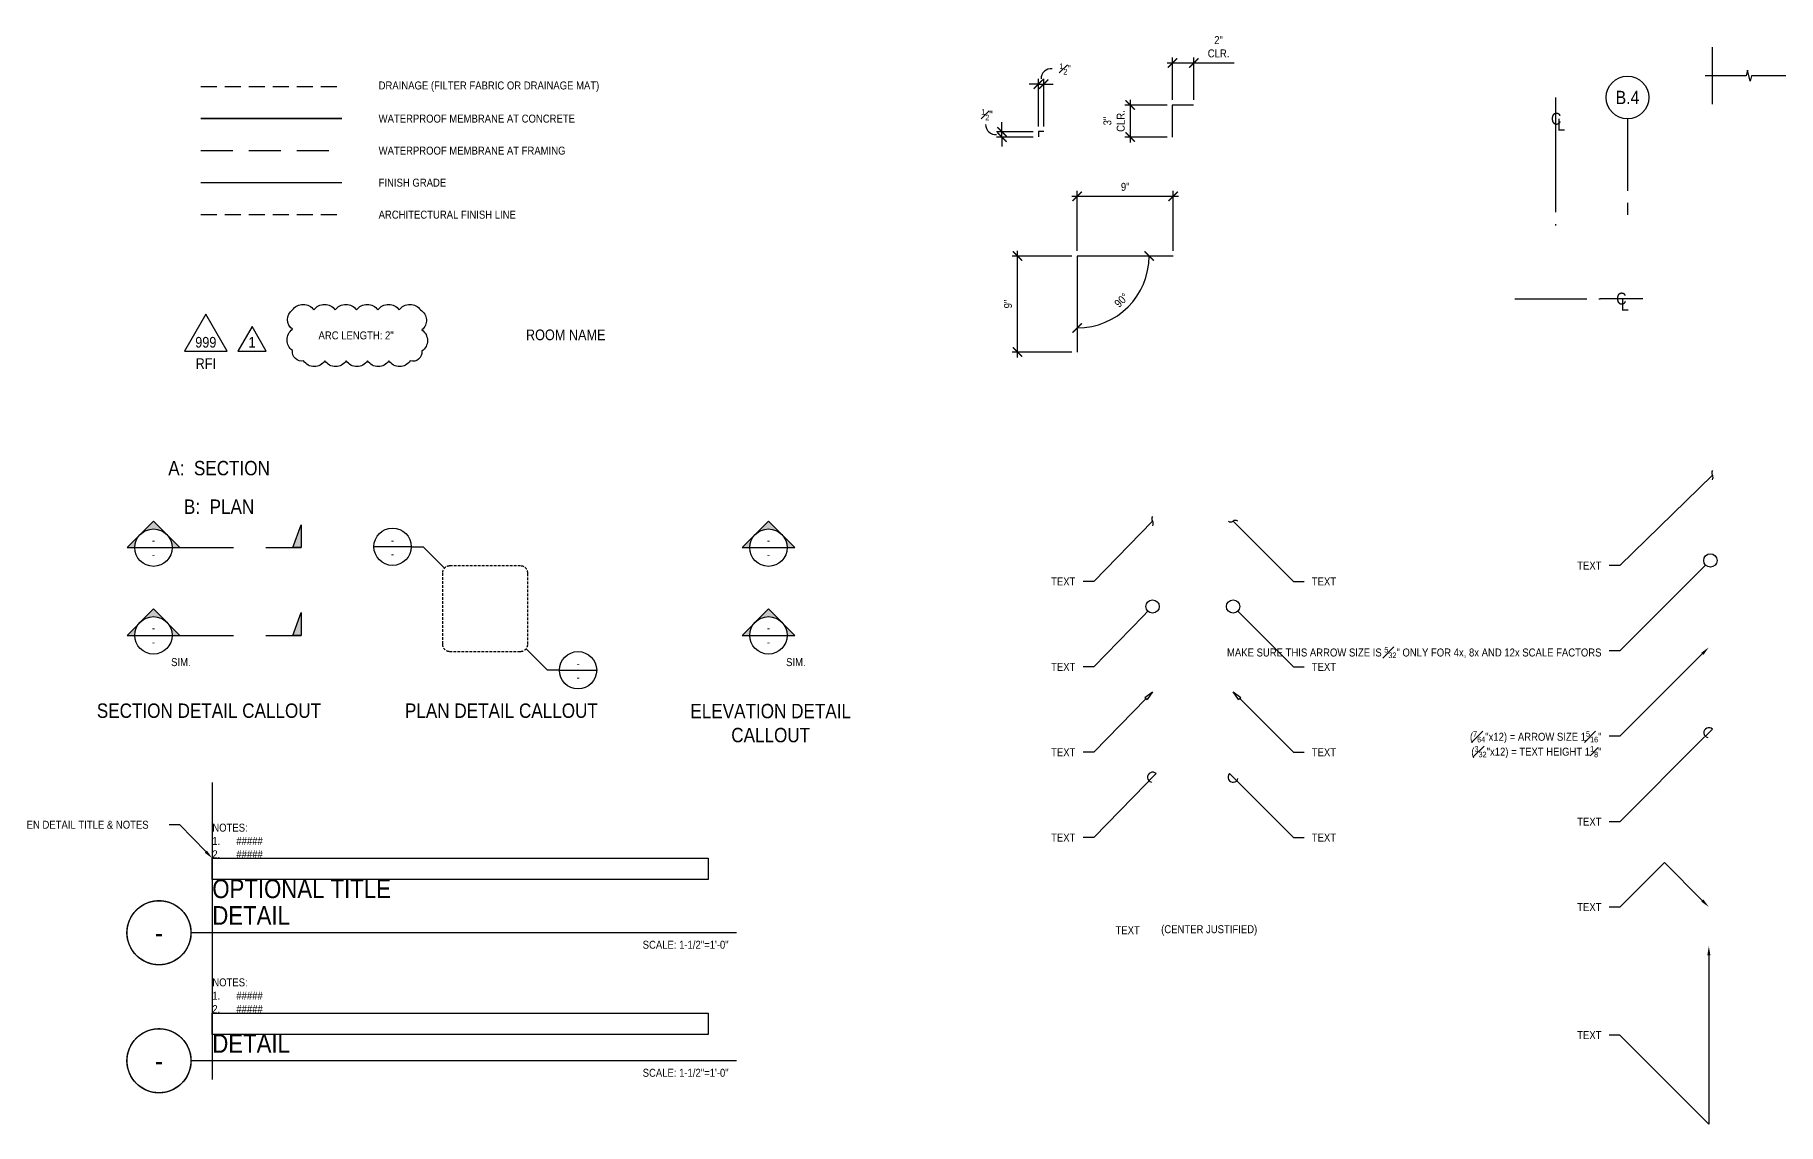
# Model space of a CAD drawing. Header units: inches. Extents: x -2661 to 42767, y -1222 to 9099.
# Drawn here: x 9153.1 to 9316.5, y 1610 to 1712.1 of the extents above; entities that cross this region are included whole.
import ezdxf
from ezdxf import colors
from ezdxf.entities.mleader import LeaderData, LeaderLine
from ezdxf.enums import TextEntityAlignment as Align
from ezdxf.math import Vec2, Vec3

# ---------------------------------------------------------------- set-up
doc = ezdxf.new("R2010")
doc.units = ezdxf.units.IN
doc.header["$LTSCALE"] = 12
doc.header["$MEASUREMENT"] = 0
doc.header["$PDMODE"] = 3
for name, pattern in [('CENTER2', [1.125, 0.75, -0.125, 0.125, -0.125]), ('HIDDEN', [0.375, 0.25, -0.125]), ('HIDDEN2', [0.1875, 0.125, -0.0625]), ('PHANTOM2', [1.25, 0.625, -0.125, 0.125, -0.125, 0.125, -0.125])]:
    doc.linetypes.add(name, pattern=pattern)
doc.layers.get('0').update_dxf_attribs({"linetype": 'CONTINUOUS'})
doc.layers.get('DefPoints').update_dxf_attribs({"color": 251, "linetype": 'CONTINUOUS'})
doc.layers.add('DESIGNER COMMENTS', color=221, linetype='CONTINUOUS', plot=False)
for name, color, linetype in [('S-ANNO-DIMS', 2, 'CONTINUOUS'), ('S-ANNO-NOTE', 4, 'CONTINUOUS'), ('S-ANNO-NOTE-EXIST', 251, 'CONTINUOUS'), ('S-ANNO-SYMB', 4, 'CONTINUOUS'), ('S-ARCH-FINISHES', 1, 'HIDDEN2'), ('S-BREAK', 2, 'CONTINUOUS'), ('S-DETL-SYMB', 4, 'CONTINUOUS'), ('S-GRADE', 3, 'CONTINUOUS'), ('S-GRID', 1, 'CENTER2'), ('S-MEMBRANE', 6, 'HIDDEN'), ('S-REV-1', 2, 'CONTINUOUS'), ('S-REV-DELTA', 2, 'CONTINUOUS'), ('S-ROOM-NAME', 251, 'CONTINUOUS')]:
    doc.layers.add(name, color=color, linetype=linetype)
doc.layers.add('S-ANNO-NONPLOT', color=253, linetype='CONTINUOUS', plot=False, transparency=0.5)
doc.styles.add('Arial', font='arial.ttf', dxfattribs={"width": 0.85})
doc.dimstyles.new('DIM-8_Se', dxfattribs={"dimscale": 8, "dimtxt": 0.09375, "dimasz": 0.109375, "dimexe": 0.0625, "dimexo": 0.0625, "dimgap": 0.0625, "dimtad": 1, "dimdec": 4, "dimzin": 11, "dimdsep": 46, "dimlunit": 4, "dimtxsty": 'Arial', "dimblk": 'ARCHTICK', "dimcen": 0.125, "dimdle": 0.0625, "dimclrd": 256, "dimclre": 256, "dimclrt": 4, "dimadec": 0, "dimazin": 0, "dimtfac": 0.75, "dimtdec": 4, "dimtmove": 0, "dimatfit": 3, "dimfxl": 1, "dimfrac": 1, "dimtolj": 1, "dimtzin": 0, "dimarcsym": 0})

# ---------------------------------------------------------------- blocks, each defined once
blk = doc.blocks.new('_ARCHTICK')
at = {"color": 0, "linetype": 'ByBlock', "const_width": 0.15}
blk.add_lwpolyline([(-0.5, -0.5), (0.5, 0.5)], dxfattribs=at)
blk = doc.blocks.new('*D717')
at = {"layer": 'DefPoints', "color": 0, "transparency": 16777216}
for p in [(9243.76, 1703), (9247.17, 1703), (9247.17, 1702.5)]:
    blk.add_point(p, dxfattribs=at)
at = {"layer": 'S-ANNO-DIMS', "lineweight": -2, "transparency": 16777216}
for p, q in [((9246.67, 1703), (9243.26, 1703)), ((9243.76, 1703), (9243.76, 1703.88)), ((9243.76, 1702.5), (9243.76, 1703)), ((9246.67, 1702.5), (9243.26, 1702.5)), ((9243.76, 1702.5), (9243.76, 1701.63))]:
    blk.add_line(p, q, dxfattribs=at)
at = {"layer": 'S-ANNO-DIMS', "lineweight": -2, "transparency": 16777216, "xscale": 0.875, "yscale": 0.875, "zscale": 0.875}
for p, rotation in [((9243.76, 1703), 270), ((9243.76, 1702.5), 90)]:
    blk.add_blockref('_ARCHTICK', p, dxfattribs=dict(at, rotation=rotation))
blk = doc.blocks.new('*D718')
at = {"layer": 'DefPoints', "color": 0, "transparency": 16777216}
for p in [(9247.67, 1707.46), (9247.17, 1703), (9247.67, 1703)]:
    blk.add_point(p, dxfattribs=at)
at = {"layer": 'S-ANNO-DIMS', "lineweight": -2, "transparency": 16777216}
for p, q in [((9247.17, 1707.46), (9246.3, 1707.46)), ((9247.17, 1703.5), (9247.17, 1707.96)), ((9247.17, 1707.46), (9247.67, 1707.46)), ((9247.67, 1703.5), (9247.67, 1707.96)), ((9247.67, 1707.46), (9248.55, 1707.46))]:
    blk.add_line(p, q, dxfattribs=at)
at = {"layer": 'S-ANNO-DIMS', "lineweight": -2, "transparency": 16777216, "xscale": 0.875, "yscale": 0.875, "zscale": 0.875}
blk.add_blockref('_ARCHTICK', (9247.17, 1707.46), dxfattribs=at)
at = {"layer": 'S-ANNO-DIMS', "lineweight": -2, "transparency": 16777216, "xscale": 0.875, "yscale": 0.875, "zscale": 0.875, "rotation": 180}
blk.add_blockref('_ARCHTICK', (9247.67, 1707.46), dxfattribs=at)
blk = doc.blocks.new('*D719')
at = {"layer": 'DefPoints', "color": 0, "transparency": 16777216}
for p in [(9245.22, 1691.35), (9250.81, 1691.35), (9250.81, 1682.35)]:
    blk.add_point(p, dxfattribs=at)
at = {"layer": 'S-ANNO-DIMS', "lineweight": -2, "transparency": 16777216}
for p, q in [((9250.31, 1691.35), (9244.72, 1691.35)), ((9245.22, 1681.85), (9245.22, 1691.85)), ((9250.31, 1682.35), (9244.72, 1682.35))]:
    blk.add_line(p, q, dxfattribs=at)
at = {"layer": 'S-ANNO-DIMS', "lineweight": -2, "transparency": 16777216, "xscale": 0.875, "yscale": 0.875, "zscale": 0.875}
for p, rotation in [((9245.22, 1691.35), 90), ((9245.22, 1682.35), 270)]:
    blk.add_blockref('_ARCHTICK', p, dxfattribs=dict(at, rotation=rotation))
at = {"layer": 'S-ANNO-DIMS', "color": 4, "transparency": 16777216, "insert": (9244.33, 1686.85), "char_height": 0.75, "attachment_point": 5, "rotation": 90, "style": 'Arial'}
blk.add_mtext('\\A1;9"', dxfattribs=at)
blk = doc.blocks.new('*D720')
at = {"layer": 'DefPoints', "color": 0, "transparency": 16777216}
for p in [(9259.81, 1696.95), (9250.81, 1691.35), (9259.81, 1691.35)]:
    blk.add_point(p, dxfattribs=at)
at = {"layer": 'S-ANNO-DIMS', "lineweight": -2, "transparency": 16777216}
for p, q in [((9250.31, 1696.95), (9260.31, 1696.95)), ((9250.81, 1691.85), (9250.81, 1697.45)), ((9259.81, 1691.85), (9259.81, 1697.45))]:
    blk.add_line(p, q, dxfattribs=at)
at = {"layer": 'S-ANNO-DIMS', "lineweight": -2, "transparency": 16777216, "xscale": 0.875, "yscale": 0.875, "zscale": 0.875, "rotation": 180}
blk.add_blockref('_ARCHTICK', (9250.81, 1696.95), dxfattribs=at)
at = {"layer": 'S-ANNO-DIMS', "lineweight": -2, "transparency": 16777216, "xscale": 0.875, "yscale": 0.875, "zscale": 0.875}
blk.add_blockref('_ARCHTICK', (9259.81, 1696.95), dxfattribs=at)
at = {"layer": 'S-ANNO-DIMS', "color": 4, "transparency": 16777216, "insert": (9255.31, 1697.83), "char_height": 0.75, "attachment_point": 5, "style": 'Arial'}
blk.add_mtext('\\A1;9"', dxfattribs=at)
blk = doc.blocks.new('*D758')
at = {"layer": 'DefPoints', "color": 0, "transparency": 16777216}
for p in [(9250.81, 1691.35), (9250.81, 1691.35), (9259.81, 1691.35), (9254.19, 1685.51), (9250.81, 1682.35)]:
    blk.add_point(p, dxfattribs=at)
at = {"layer": 'S-ANNO-DIMS', "lineweight": -2, "transparency": 16777216}
blk.add_arc((9250.81, 1691.35), 6.74, 270, 0, dxfattribs=at)
at = {"layer": 'S-ANNO-DIMS', "lineweight": -2, "transparency": 16777216, "xscale": 0.875, "yscale": 0.875, "zscale": 0.875}
for p, rotation in [((9257.56, 1691.35), 90), ((9250.81, 1684.61), 179.9999999999959)]:
    blk.add_blockref('_ARCHTICK', p, dxfattribs=dict(at, rotation=rotation))
at = {"layer": 'S-ANNO-DIMS', "color": 4, "transparency": 16777216, "insert": (9254.96, 1687.21), "char_height": 0.75, "attachment_point": 5, "rotation": 45, "style": 'Arial'}
blk.add_mtext('\\A1;90°', dxfattribs=at)
blk = doc.blocks.new('*D721')
at = {"layer": 'DefPoints', "color": 0, "transparency": 16777216}
for p in [(9259.73, 1705.5), (9255.78, 1702.5), (9259.73, 1702.5)]:
    blk.add_point(p, dxfattribs=at)
at = {"layer": 'S-ANNO-DIMS', "lineweight": -2, "transparency": 16777216}
for p, q in [((9255.78, 1706), (9255.78, 1702)), ((9259.23, 1705.5), (9255.28, 1705.5)), ((9259.23, 1702.5), (9255.28, 1702.5))]:
    blk.add_line(p, q, dxfattribs=at)
at = {"layer": 'S-ANNO-DIMS', "lineweight": -2, "transparency": 16777216, "xscale": 0.875, "yscale": 0.875, "zscale": 0.875}
for p, rotation in [((9255.78, 1705.5), 90), ((9255.78, 1702.5), 270)]:
    blk.add_blockref('_ARCHTICK', p, dxfattribs=dict(at, rotation=rotation))
at = {"layer": 'S-ANNO-DIMS', "color": 4, "transparency": 16777216, "insert": (9254.27, 1704), "char_height": 0.75, "attachment_point": 5, "rotation": 90, "style": 'Arial'}
blk.add_mtext('\\A1;3"\\PCLR.', dxfattribs=at)
blk = doc.blocks.new('*D722')
at = {"layer": 'DefPoints', "color": 0, "transparency": 16777216}
for p in [(9261.73, 1709.44), (9259.73, 1705.5), (9261.73, 1705.5)]:
    blk.add_point(p, dxfattribs=at)
at = {"layer": 'S-ANNO-DIMS', "lineweight": -2, "transparency": 16777216}
for p, q in [((9259.23, 1709.44), (9261.73, 1709.44)), ((9259.73, 1706), (9259.73, 1709.94)), ((9261.73, 1706), (9261.73, 1709.94)), ((9261.73, 1709.44), (9265.51, 1709.44))]:
    blk.add_line(p, q, dxfattribs=at)
at = {"layer": 'S-ANNO-DIMS', "lineweight": -2, "transparency": 16777216, "xscale": 0.875, "yscale": 0.875, "zscale": 0.875, "rotation": 180}
blk.add_blockref('_ARCHTICK', (9259.73, 1709.44), dxfattribs=at)
at = {"layer": 'S-ANNO-DIMS', "lineweight": -2, "transparency": 16777216, "xscale": 0.875, "yscale": 0.875, "zscale": 0.875}
blk.add_blockref('_ARCHTICK', (9261.73, 1709.44), dxfattribs=at)
at = {"layer": 'S-ANNO-DIMS', "color": 4, "transparency": 16777216, "insert": (9264.06, 1710.96), "char_height": 0.75, "attachment_point": 5, "style": 'Arial'}
blk.add_mtext('\\A1;2"\\PCLR.', dxfattribs=at)
blk = doc.blocks.new('_Integral')
at = {"color": 0, "linetype": 'ByBlock', "lineweight": -2}
for centre, start, end in [((0.44, -0.09), 102, 168), ((-0.44, 0.09), 282, 348)]:
    blk.add_arc(centre, 0.454, start, end, dxfattribs=at)
blk = doc.blocks.new('_DotBlank')
at = {"color": 0, "lineweight": -2}
blk.add_line((-0.5, 0), (-1, 0), dxfattribs=at)
blk.add_circle((0, 0), 0.5, dxfattribs=at)
blk = doc.blocks.new('_ClosedBlank')
at = {"color": 0, "linetype": 'ByBlock', "lineweight": -2}
for p, q in [((-1, 0.17), (0, 0)), ((-1, 0.17), (-1, -0.17)), ((0, 0), (-1, -0.17))]:
    blk.add_line(p, q, dxfattribs=at)
blk = doc.blocks.new('ARROW-LOOP')
at = {"color": 0}
blk.add_lwpolyline([(-1.81, 0), (0.54, 0, 1.317177), (-0.46, -0.28)], format="xyb", dxfattribs=at)
blk = doc.blocks.new('REF GRID')
blk.add_circle((0, 0.25), 0.25)
at = {"style": 'Arial', "width": 0.85}
blk.add_attdef('#', text='', height=0.156, dxfattribs=at).set_placement((0, 0.25), align=Align.MIDDLE_CENTER)
blk = doc.blocks.new('CL-V12')
at = {"layer": 'DefPoints'}
blk.add_line((0, 3), (0, -3), dxfattribs=at)
at = {"layer": 'S-ANNO-NOTE', "color": 4, "char_height": 1.69, "attachment_point": 5, "style": 'Arial'}
for s, insert, width in [('C', (0.09, 0), 1.3847), ('L', (0.79, -0.84), 1.0599)]:
    blk.add_mtext(s, dxfattribs=dict(at, insert=insert, width=width))
blk = doc.blocks.new('CL-H12')
at = {"layer": 'DefPoints'}
blk.add_line((3, 0), (-3, 0), dxfattribs=at)
at = {"layer": 'S-ANNO-NOTE', "color": 4, "char_height": 1.69, "attachment_point": 5, "style": 'Arial'}
for s, insert, width in [('C', (0, 0), 1.2463), ('L', (0.48, -0.84), 1.1097)]:
    blk.add_mtext(s, dxfattribs=dict(at, insert=insert, width=width))
blk = doc.blocks.new('REV DELTA')
blk.add_lwpolyline([(2, 0), (0, 3.46), (-2, 0)], close=True)
at = {"style": 'Arial', "width": 0.85}
blk.add_attdef('1', text='', height=1.5, dxfattribs=at).set_placement((0, 1.23), align=Align.MIDDLE)
blk = doc.blocks.new('RevDelta_CA')
blk.add_lwpolyline([(12, 0), (0, 20.79), (-12, 0)], close=True)
at = {"style": 'Arial', "width": 0.85}
for tag, p in [('NUMBER', (0, 4.92)), ('TYPE', (0, -7.08))]:
    blk.add_attdef(tag, text='', height=6, dxfattribs=at).set_placement(p, align=Align.MIDDLE_CENTER)
blk = doc.blocks.new('*U545')
at = {"layer": 'S-ANNO-SYMB', "color": 4, "linetype": 'ByBlock'}
blk.add_lwpolyline([(-24, 20), (-24, -20, 0.414214), (-20, -24), (20, -24, 0.414214), (24, -20), (24, 20, 0.414214), (20, 24), (-20, 24, 0.414214)], format="xyb", close=True, dxfattribs=at)
blk = doc.blocks.new('*U642')
at = {"layer": 'S-ANNO-SYMB', "color": 4}
blk.add_lwpolyline([(-18.72, 12), (-39.7, 12)], dxfattribs=at)
at = {"layer": 'S-ANNO-SYMB', "color": 2}
blk.add_lwpolyline([(-18.72, 12), (-12, 12), (0, 0)], dxfattribs=at)
at = {"layer": 'S-ANNO-SYMB', "color": 4}
blk.add_circle((-29.21, 12), 10.49, dxfattribs=at)
at = {"layer": 'S-ANNO-NOTE', "style": 'Arial', "width": 0.85}
blk.add_attdef('DETAILNO.', text='', height=4.5, dxfattribs=at).set_placement((-29.21, 12), align=Align.BOTTOM_CENTER)
blk.add_attdef('SHEETNO.', text='', height=4.5, dxfattribs=at).set_placement((-29.21, 8), align=Align.MIDDLE_CENTER)
blk = doc.blocks.new('*U643')
at = {"layer": 'S-ANNO-SYMB', "color": 2}
blk.add_lwpolyline([(18.72, -12), (12, -12), (0, 0)], dxfattribs=at)
at = {"layer": 'S-ANNO-SYMB', "color": 4}
blk.add_lwpolyline([(18.72, -12), (39.7, -12)], dxfattribs=at)
blk.add_circle((29.21, -12), 10.49, dxfattribs=at)
at = {"layer": 'S-ANNO-NOTE', "style": 'Arial', "width": 0.85}
blk.add_attdef('DETAILNO.', text='', height=4.5, dxfattribs=at).set_placement((29.22, -12), align=Align.BOTTOM_CENTER)
blk.add_attdef('SHEETNO.', text='', height=4.5, dxfattribs=at).set_placement((29.01, -16), align=Align.MIDDLE_CENTER)
blk = doc.blocks.new('*U1251')
h = blk.add_hatch(color=256)
edge = h.paths.add_edge_path()
edge.add_line((0.219, 0), (0.309, 0))
edge.add_line((0.309, 0), (0, 0.309))
edge.add_line((0, 0.309), (-0.309, 0))
edge.add_line((-0.309, 0), (-0.219, 0))
edge.add_arc((0, 0), 0.219, 0, 180, ccw=False)
blk.add_line((-0.219, 0), (0.219, 0))
at = {"color": 0, "linetype": 'PHANTOM2'}
for p, q in [((0.312, 0), (0.938, 0)), ((1.316, 0), (1.729, 0))]:
    blk.add_line(p, q, dxfattribs=at)
blk.add_lwpolyline([(0.219, 0), (0.309, 0), (0, 0.309), (-0.309, 0), (-0.219, 0, -1)], format="xyb", close=True)
blk.add_lwpolyline([(1.633, 0), (1.729, 0.267), (1.729, 0)], close=True)
blk.add_circle((0, 0), 0.219)
blk.add_solid([(1.729, 0.267), (1.633, 0), (1.729, 0)])
at = {"style": 'Arial', "width": 0.85, "flags": 8}
blk.add_attdef('VIEWNUMBER', text='', height=0.0938, dxfattribs=at).set_placement((0, 0.011), align=Align.BOTTOM_CENTER)
blk.add_attdef('SHEETNUMBER', text='', height=0.0938, dxfattribs=at).set_placement((0, -0.032), align=Align.TOP_CENTER)
blk.add_attdef('SIM/TYP', (0.206, -0.36), '', height=0.0938, dxfattribs=at)
blk = doc.blocks.new('*U1252')
h = blk.add_hatch(color=256)
edge = h.paths.add_edge_path()
edge.add_line((0.219, 0), (0.309, 0))
edge.add_line((0.309, 0), (0, 0.309))
edge.add_line((0, 0.309), (-0.309, 0))
edge.add_line((-0.309, 0), (-0.219, 0))
edge.add_arc((0, 0), 0.219, 0, 180, ccw=False)
blk.add_line((-0.219, 0), (0.219, 0))
blk.add_lwpolyline([(0.219, 0), (0.309, 0), (0, 0.309), (-0.309, 0), (-0.219, 0, -1)], format="xyb", close=True)
blk.add_circle((0, 0), 0.219)
at = {"style": 'Arial', "width": 0.85, "flags": 8}
blk.add_attdef('VIEWNUMBER', text='', height=0.0938, dxfattribs=at).set_placement((0, 0.011), align=Align.BOTTOM_CENTER)
blk.add_attdef('SHEETNUMBER', text='', height=0.0938, dxfattribs=at).set_placement((0, -0.032), align=Align.TOP_CENTER)
blk = doc.blocks.new('*U690')
at = {"const_width": 0.125}
for points in [[(-3, 0, -1), (3, 0, 3.732051)], [(-3, 0, 1), (3, 0, -3.732051)]]:
    blk.add_lwpolyline(points, format="xyb", dxfattribs=at)
blk.add_lwpolyline([(3, 0), (54.14, 0)], dxfattribs=at)
blk.add_circle((0, 0), 3)
at = {"style": 'Arial', "width": 0.85}
for tag, p in [('DWG_TITLE_1', (5, 4.12)), ('DWG_TITLE_2', (5, 1.62))]:
    blk.add_attdef(tag, text='', height=1.75, dxfattribs=at).set_placement(p, align=Align.MIDDLE_LEFT)
blk.add_attdef('#', text='', height=2, dxfattribs=at).set_placement((0, 0), align=Align.MIDDLE_CENTER)
blk.add_attdef('SCALE', text='', height=0.75, dxfattribs=at).set_placement((53.39, -0.75), align=Align.TOP_RIGHT)

msp = doc.modelspace()

# ---------------------------------------------------------------- linework, layer by layer
at = {"layer": 'DESIGNER COMMENTS'}
for p, q in [((9169.74803, 1642.01418), (9169.74803, 1626.16743)), ((9169.74803, 1630.01418), (9169.74803, 1614.16743))]:
    msp.add_line(p, q, dxfattribs=at)
for points in [[(9169.74803, 1634.90644), (9216.22076, 1634.90644), (9216.22076, 1632.90644), (9169.74803, 1632.90644)], [(9169.74803, 1620.40644), (9216.22076, 1620.40644), (9216.22076, 1618.40644), (9169.74803, 1618.40644)]]:
    msp.add_lwpolyline(points, close=True, dxfattribs=at)
at = {"layer": 'S-ANNO-DIMS'}
for centre, start, end in [((9248.35931, 1707.96913), 83.5851216, 180.5344352), ((9243.15524, 1703.67409), 179.4655648, 276.4148784)]:
    msp.add_arc(centre, 0.93724, start, end, dxfattribs=at)
at = {"layer": 'S-ANNO-NONPLOT'}
msp.add_line((9310.3354, 1710.91349), (9310.3354, 1705.58015), dxfattribs=at)
for points in [[(9261.72638, 1705.49945), (9259.72638, 1705.49945), (9259.72638, 1702.49945)], [(9247.6726, 1703.00496), (9247.1726, 1703.00496), (9247.1726, 1702.50496)], [(9259.81426, 1691.34943), (9250.81426, 1691.34943), (9250.81426, 1682.34943)]]:
    msp.add_lwpolyline(points, dxfattribs=at)
at = {"layer": 'S-ARCH-FINISHES'}
msp.add_line((9168.66738, 1695.24215), (9181.89332, 1695.24215), dxfattribs=at)
at = {"layer": 'S-BREAK'}
msp.add_lwpolyline([(9325.73217, 1708.24682), (9321.84361, 1708.24682), (9321.71742, 1707.72792), (9321.46504, 1708.76572), (9321.33885, 1708.24682), (9314.00639, 1708.24682), (9313.8802, 1707.72792), (9313.62782, 1708.76572), (9313.50163, 1708.24682), (9309.66873, 1708.24682)], dxfattribs=at)
at = {"layer": 'S-GRADE'}
msp.add_line((9168.66738, 1698.24215), (9181.89332, 1698.24215), dxfattribs=at)
at = {"layer": 'S-GRID', "color": 1, "linetype": 'CENTER2', "ltscale": 0.75}
for p, q in [((9302.38546, 1704.20771), (9302.38546, 1694.20771)), ((9295.63973, 1702.20771), (9295.63973, 1694.20771)), ((9291.81426, 1687.34943), (9299.81426, 1687.34943))]:
    msp.add_line(p, q, dxfattribs=at)
at = {"layer": 'S-MEMBRANE', "color": 2, "linetype": 'HIDDEN2'}
msp.add_line((9168.66738, 1707.24215), (9181.89332, 1707.24215), dxfattribs=at)
at = {"layer": 'S-MEMBRANE'}
msp.add_line((9168.66738, 1701.24215), (9181.89332, 1701.24215), dxfattribs=at)
at = {"layer": 'S-MEMBRANE', "color": 4, "linetype": 'HIDDEN2', "const_width": 0.16667}
msp.add_lwpolyline([(9168.66738, 1704.24215), (9181.89332, 1704.24215)], dxfattribs=at)
at = {"layer": 'S-REV-1'}
msp.add_lwpolyline([(9177.26921, 1686.29722, -0.52056705), (9179.26921, 1686.29722, -0.52056705), (9181.26921, 1686.29722, -0.52056705), (9183.26921, 1686.29722, -0.52056705), (9185.26921, 1686.29722, -0.52056705), (9187.26921, 1686.29722, -0.52056705), (9189.26921, 1686.29722, -0.52056705), (9189.39487, 1684.42287, -0.52056705), (9189.39487, 1682.42287, -0.52056705), (9188.30129, 1681.51645, -0.52056705), (9186.30129, 1681.51645, -0.52056705), (9184.30129, 1681.51645, -0.52056705), (9182.30129, 1681.51645, -0.52056705), (9180.30129, 1681.51645, -0.52056705), (9178.30129, 1681.51645, -0.52056705), (9177.26921, 1682.48437, -0.52056705), (9177.26921, 1684.48437, -0.52056705)], format="xyb", close=True, dxfattribs=at)

# ---------------------------------------------------------------- block references
at = {"layer": 'S-ANNO-NOTE', "xscale": 8, "yscale": 8, "zscale": 8}
msp.add_blockref('REF GRID', (9302.38546, 1704.20771), dxfattribs=at).add_auto_attribs({'#': 'B.4'})
at = {"layer": 'S-ANNO-NOTE', "xscale": 0.6666666666666666, "yscale": 0.6666666666666666, "zscale": 0.6666666666666666}
for name, p in [('CL-V12', (9295.63973, 1704.20811)), ('CL-H12', (9301.81426, 1687.34943))]:
    msp.add_blockref(name, p, dxfattribs=at)
at = {"layer": 'S-ANNO-NOTE'}
for p, values in [((9164.74803, 1627.93373), {'#': '-', 'DWG_TITLE_1': 'OPTIONAL TITLE', 'DWG_TITLE_2': 'DETAIL', 'SCALE': 'SCALE: 1-1/2"=1\'-0"'}), ((9164.74803, 1615.93373), {'#': '-', 'DWG_TITLE_2': 'DETAIL', 'SCALE': 'SCALE: 1-1/2"=1\'-0"'})]:
    msp.add_blockref('*U690', p, dxfattribs=at).add_auto_attribs(values)
at = {"layer": 'S-DETL-SYMB', "color": 2}
ref = msp.add_blockref('*U1251', (9164.23314, 1664.02037), dxfattribs=dict(at, xscale=8, yscale=8, zscale=8))
ref.add_attrib('VIEWNUMBER', '-', dxfattribs={"layer": '0', "height": 0.75, "style": 'Arial', "width": 0.85, "flags": 8}).set_placement((9164.23314, 1664.1071), align=Align.BOTTOM_CENTER)
ref.add_attrib('SHEETNUMBER', '-', dxfattribs={"layer": '0', "height": 0.75, "style": 'Arial', "width": 0.85, "flags": 8}).set_placement((9164.23314, 1663.7607), align=Align.TOP_CENTER)
at = {"layer": 'S-DETL-SYMB', "xscale": 0.1666666666666667, "yscale": 0.1666666666666667, "zscale": 0.1666666666666667}
msp.add_blockref('*U642', (9191.50976, 1662.1071), dxfattribs=at).add_auto_attribs({'DETAILNO.': '-', 'SHEETNO.': '-'})
at = {"layer": 'S-DETL-SYMB', "color": 2, "xscale": 8, "yscale": 8, "zscale": 8}
msp.add_blockref('*U1252', (9221.8767, 1664.02037), dxfattribs=at).add_auto_attribs({'VIEWNUMBER': '-', 'SHEETNUMBER': '-'})
at = {"layer": 'S-DETL-SYMB', "linetype": 'HIDDEN2', "xscale": 0.1666666666666667, "yscale": 0.1666666666666667, "zscale": 0.1666666666666667}
msp.add_blockref('*U545', (9195.3145, 1658.30236), dxfattribs=at)
at = {"layer": 'S-DETL-SYMB', "color": 2}
ref = msp.add_blockref('*U1251', (9164.23314, 1655.80195), dxfattribs=dict(at, xscale=8, yscale=8, zscale=8))
ref.add_attrib('VIEWNUMBER', '-', dxfattribs={"layer": '0', "height": 0.75, "style": 'Arial', "width": 0.85, "flags": 8}).set_placement((9164.23314, 1655.88867), align=Align.BOTTOM_CENTER)
ref.add_attrib('SHEETNUMBER', '-', dxfattribs={"layer": '0', "height": 0.75, "style": 'Arial', "width": 0.85, "flags": 8}).set_placement((9164.23314, 1655.54227), align=Align.TOP_CENTER)
ref.add_attrib('SIM/TYP', 'SIM.', (9165.88309, 1652.91977), dxfattribs={"layer": '0', "height": 0.75, "style": 'Arial', "width": 0.85})
ref = msp.add_blockref('*U1252', (9221.8767, 1655.80195), dxfattribs=dict(at, xscale=8, yscale=8, zscale=8))
ref.add_attrib('VIEWNUMBER', '-', dxfattribs={"layer": '0', "height": 0.75, "style": 'Arial', "width": 0.85, "flags": 8}).set_placement((9221.8767, 1655.88867), align=Align.BOTTOM_CENTER)
ref.add_attrib('SHEETNUMBER', '-', dxfattribs={"layer": '0', "height": 0.75, "style": 'Arial', "width": 0.85, "flags": 8}).set_placement((9221.8767, 1655.54227), align=Align.TOP_CENTER)
ref.add_attrib('SIM/TYP', 'SIM.', (9223.52665, 1652.91977), dxfattribs={"layer": '0', "height": 0.75, "style": 'Arial', "width": 0.85})
at = {"layer": 'S-DETL-SYMB'}
ref = msp.add_blockref('*U643', (9199.1552, 1654.53656), dxfattribs=dict(at, xscale=0.1666666666666667, yscale=0.1666666666666667, zscale=0.1666666666666667))
ref.add_attrib('DETAILNO.', '-', dxfattribs={"layer": 'S-ANNO-NOTE', "height": 0.75, "style": 'Arial', "width": 0.85}).set_placement((9204.0237, 1652.53656), align=Align.BOTTOM_CENTER)
ref.add_attrib('SHEETNO.', '-', dxfattribs={"layer": 'S-ANNO-NOTE', "height": 0.75, "style": 'Arial', "width": 0.85}).set_placement((9204.0237, 1651.8706), align=Align.MIDDLE_CENTER)
at = {"layer": 'S-REV-DELTA'}
for name, p, xscale, yscale, zscale, values in [('RevDelta_CA', (9169.13849, 1682.44944), 0.1666666666666667, 0.1666666666666667, 0.1666666666666667, {'NUMBER': '999', 'TYPE': 'RFI'}), ('REV DELTA', (9173.47192, 1682.44944), 0.6666666666666666, 0.6666666666666666, 0.6666666666666666, {'1': '1'})]:
    msp.add_blockref(name, p, dxfattribs=dict(at, xscale=xscale, yscale=yscale, zscale=zscale)).add_auto_attribs(values)

# ---------------------------------------------------------------- texts
at = {"layer": 'S-ANNO-DIMS', "color": 4, "char_height": 0.75, "style": 'Arial'}
for insert, width, attachment_point in [((9249.13483, 1709.40961), 15.0026265, 1), ((9242.88861, 1705.11587), 15.0201865, 3)]:
    msp.add_mtext('\\A1;{\\H0.7x;\\S1#2;}"', dxfattribs=dict(at, insert=insert, width=width, attachment_point=attachment_point))
at = {"layer": 'S-ANNO-NOTE', "color": 191, "style": 'Arial'}
for s, insert, char_height, width, attachment_point in [('DRAINAGE (FILTER FABRIC OR DRAINAGE MAT)', (9185.33584, 1707.22267), 0.75, 28.1383254, 4), ('WATERPROOF MEMBRANE AT CONCRETE', (9185.33584, 1704.22267), 0.75, 28.1383254, 4), ('WATERPROOF MEMBRANE AT FRAMING', (9185.33584, 1701.22267), 0.75, 28.1383254, 4), ('FINISH GRADE', (9185.33584, 1698.22267), 0.75, 28.1383254, 4), ('ARCHITECTURAL FINISH LINE', (9185.33584, 1695.22267), 0.75, 28.1383254, 4), ('ELEVATION DETAIL CALLOUT', (9222.08287, 1645.76313), 1.35, 15.3667326, 8), ('(CENTER JUSTIFIED)', (9258.6798, 1628.14985), 0.75, 10.4807638, 4)]:
    msp.add_mtext(s, dxfattribs=dict(at, insert=insert, char_height=char_height, width=width, attachment_point=attachment_point))
at = {"layer": 'S-ANNO-NOTE', "char_height": 0.75, "style": 'Arial'}
for s, insert, width, attachment_point in [('ARC LENGTH: 2"', (9183.22313, 1683.90683), 19.6151165, 5), ('NOTES:\\P\\pxi-3,l3,t3;1.^I#####\\P2.^I#####', (9169.74803, 1634.90644), 45.9596262, 7), ('NOTES:\\P\\pxi-3,l3,t3;1.^I#####\\P2.^I#####', (9169.74803, 1620.40644), 45.9596262, 7)]:
    msp.add_mtext(s, dxfattribs=dict(at, insert=insert, width=width, attachment_point=attachment_point))
at = {"layer": 'S-ANNO-NOTE', "color": 6, "char_height": 1.35, "width": 20.7200435, "attachment_point": 8, "style": 'Arial'}
for s, insert in [('A:  SECTION', (9170.38193, 1670.78237)), ('B:  PLAN', (9170.38193, 1667.18465))]:
    msp.add_mtext(s, dxfattribs=dict(at, insert=insert))
at = {"layer": 'S-ANNO-NOTE', "color": 191, "char_height": 1.35, "attachment_point": 8, "style": 'Arial'}
for s, insert in [('SECTION DETAIL CALLOUT', (9169.43173, 1648.04869)), ('PLAN DETAIL CALLOUT', (9196.84191, 1648.04869))]:
    msp.add_mtext(s, dxfattribs=dict(at, insert=insert))
at = {"layer": 'S-ANNO-NOTE-EXIST', "insert": (9255.54132, 1628.16772), "char_height": 0.75, "width": 5.9448577, "attachment_point": 5, "style": 'Arial'}
msp.add_mtext('TEXT', dxfattribs=at)
at = {"layer": 'S-ROOM-NAME', "insert": (9202.8719, 1683.95719), "char_height": 1, "width": 7.4546044, "attachment_point": 5, "style": 'Arial'}
msp.add_mtext('ROOM NAME', dxfattribs=at)

# ---------------------------------------------------------------- dimensions: what is measured, and where the dimension line sits
at = {"layer": 'S-ANNO-DIMS'}
for base, p2, angle, picture, middle in [((9261.72638, 1709.44322), (9261.72638, 1705.49945), 180, '*D722', (9264.05502, 1710.95755)), ((9255.7826, 1702.49945), (9259.72638, 1702.49945), 90, '*D721', (9254.26828, 1703.99945))]:
    dim = msp.add_linear_dim(base=base, p1=(9259.72638, 1705.49945), p2=p2, angle=angle, text='<>\\PCLR.', dimstyle='DIM-8_Se', dxfattribs=at)
    dim.commit()
    dim.dimension.update_dxf_attribs({"geometry": picture, "text_midpoint": middle})
dim = msp.add_linear_dim(base=(9247.6726, 1707.46151), p1=(9247.1726, 1703.00496), p2=(9247.6726, 1703.00496), text=' ', dimstyle='DIM-8_Se', dxfattribs=at)
dim.commit()
dim.dimension.update_dxf_attribs({"geometry": '*D718', "text_midpoint": (9247.4226, 1707.46151), "dimtype": 160})
dim = msp.add_linear_dim(base=(9243.75576, 1703.00496), p1=(9247.1726, 1702.50496), p2=(9247.1726, 1703.00496), angle=90, text=' ', dimstyle='DIM-8_Se', dxfattribs=at)
dim.commit()
dim.dimension.update_dxf_attribs({"geometry": '*D717', "text_midpoint": (9243.75576, 1702.75496), "dimtype": 160})
for base, p1, p2, angle, picture, middle in [((9259.81426, 1696.94806), (9250.81426, 1691.34943), (9259.81426, 1691.34943), 180, '*D720', (9255.31426, 1697.83099)), ((9245.21563, 1691.34943), (9250.81426, 1682.34943), (9250.81426, 1691.34943), 270, '*D719', (9244.3327, 1686.84943))]:
    dim = msp.add_linear_dim(base=base, p1=p1, p2=p2, angle=angle, dimstyle='DIM-8_Se', dxfattribs=at)
    dim.commit()
    dim.dimension.update_dxf_attribs({"geometry": picture, "text_midpoint": middle})
dim = msp.add_angular_dim_2l(base=(9254.18595, 1685.5095), line1=((9259.81426, 1691.34943), (9250.81426, 1691.34943)), line2=((9250.81426, 1691.34943), (9250.81426, 1682.34943)), dimstyle='DIM-8_Se', dxfattribs=at)
dim.commit()
dim.dimension.update_dxf_attribs({"geometry": '*D758', "text_midpoint": (9254.95822, 1687.20547)})

# ---------------------------------------------------------------- leaders
at = {"layer": 'S-ANNO-NOTE'}
ml = msp.add_multileader_mtext('Standard', dxfattribs=at)
ml.set_content('TEXT', color=4, style='Arial')
ml.set_leader_properties(color=2)
ml.set_arrow_properties(name='INTEGRAL')
ml.build(insert=Vec2(0, 0))
ml.multileader.update_dxf_attribs({"dogleg_length": 0.36, "arrow_head_size": 0.875, "scale": 8})
ctx = ml.context
ctx.base_point, ctx.scale, ctx.char_height, ctx.arrow_head_size, ctx.landing_gap_size, ctx.plane_origin = Vec3(9296.99453, 1662.33925), 8, 0.75, 0.875, 0.72, Vec3(9346.61155, 1960.67407)
ctx.text_align_type = 2
notes = []
notes.append((ctx, [(0, (1, 1, 0), (9301.67187, 1662.33925), (-1, 0), 1, [(0, [(9310.34853, 1670.82453)], 0, [])])]))
ctx.mtext.insert, ctx.mtext.width, ctx.mtext.alignment, ctx.mtext.flow_direction = Vec3(9299.95187, 1662.71425), 16, 3, 5
ml = msp.add_multileader_mtext('Standard', dxfattribs=at)
ml.set_content('\\A1;{\\C4;MAKE SURE THIS ARROW SIZE IS \\H0.7x;\\S5#32;\\H1.4286x;" ONLY FOR 4x, 8x AND 12x SCALE FACTORS}', color=4, style='Arial')
ml.set_leader_properties(color=2)
ml.set_arrow_properties(name='DOTBLANK')
ml.build(insert=Vec2(0, 0))
ml.multileader.update_dxf_attribs({"dogleg_length": 0.36, "arrow_head_size": 1.25, "scale": 8})
ctx = ml.context
ctx.base_point, ctx.scale, ctx.char_height, ctx.arrow_head_size, ctx.landing_gap_size, ctx.plane_origin = Vec3(9283.42573, 1654.33925), 8, 0.75, 1.25, 0.72, Vec3(9346.61155, 1952.67407)
ctx.text_align_type = 2
notes.append((ctx, [(0, (1, 1, 0), (9301.67187, 1654.33925), (-1, 0), 1, [(0, [(9310.15715, 1662.82453)], 0, [])])]))
ctx.mtext.insert, ctx.mtext.width, ctx.mtext.defined_height, ctx.mtext.alignment, ctx.mtext.flow_direction = Vec3(9299.95187, 1654.72064), 16, 2.51618, 3, 5
ml = msp.add_multileader_mtext('Standard', dxfattribs=at)
ml.set_content('\\A1;{\\C4;(\\H0.7x;\\S7#64;\\H1.4286x;"x12) = ARROW SIZE 1\\H0.7x;\\S5#16;\\H1.4286x;"\\P(\\H0.7x;\\S3#32;\\H1.4286x;"x12) = TEXT HEIGHT 1\\H0.7x;\\S1#8;\\H1.4286x;"}', color=4, style='Arial')
ml.set_leader_properties(color=2)
ml.build(insert=Vec2(0, 0))
ml.multileader.update_dxf_attribs({"dogleg_length": 0.36, "arrow_head_size": 0.875, "scale": 8})
ctx = ml.context
ctx.base_point, ctx.scale, ctx.char_height, ctx.arrow_head_size, ctx.landing_gap_size, ctx.plane_origin = Vec3(9287.03658, 1646.33925), 8, 0.75, 0.875, 0.72, Vec3(9346.61155, 1944.67407)
ctx.text_align_type = 2
notes.append((ctx, [(0, (1, 1, 0), (9301.67187, 1646.33925), (-1, 0), 1, [(0, [(9310.01445, 1654.68183)], 0, [])])]))
ctx.mtext.insert, ctx.mtext.width, ctx.mtext.alignment, ctx.mtext.flow_direction = Vec3(9299.95187, 1646.8245), 16, 3, 5
ml = msp.add_multileader_mtext('Standard', dxfattribs=at)
ml.set_content('TEXT', color=4, style='Arial')
ml.set_leader_properties(color=2)
ml.set_arrow_properties(name='ARROW-LOOP')
ml.build(insert=Vec2(0, 0))
ml.multileader.update_dxf_attribs({"dogleg_length": 0.36, "arrow_head_size": 0.875, "scale": 8})
ctx = ml.context
ctx.base_point, ctx.scale, ctx.char_height, ctx.arrow_head_size, ctx.landing_gap_size, ctx.plane_origin = Vec3(9296.99453, 1638.33925), 8, 0.75, 0.875, 0.72, Vec3(9346.61155, 1936.67407)
ctx.text_align_type = 2
notes.append((ctx, [(0, (1, 1, 0), (9301.67187, 1638.33925), (-1, 0), 1, [(0, [(9310.01445, 1646.68183)], 0, [])])]))
ctx.mtext.insert, ctx.mtext.width, ctx.mtext.alignment, ctx.mtext.flow_direction = Vec3(9299.95187, 1638.71425), 16, 3, 5
ml = msp.add_multileader_mtext('Standard', dxfattribs=at)
ml.set_content('\\A1;{\\C256;TEXT IS BOTTOM LEFT JUSTIFIED TO KEEP CONSISTENT GAP BETWEEN DETAIL TITLE & NOTES}', color=4, style='Arial')
ml.set_leader_properties(color=2)
ml.build(insert=Vec2(0, 0))
ml.multileader.update_dxf_attribs({"dogleg_length": 0.36, "arrow_head_size": 0.875, "scale": 8})
ctx = ml.context
ctx.base_point, ctx.scale, ctx.char_height, ctx.arrow_head_size, ctx.landing_gap_size, ctx.plane_origin = Vec3(9149.72463, 1638.04664), 8, 0.75, 0.875, 0.72, Vec3(9200.90334, 1913.5009)
ctx.text_align_type = 2
notes.append((ctx, [(0, (1, 1, 0), (9166.69276, 1638.04664), (-1, 0), 1, [(0, [(9169.74803, 1634.90644)], 0, [])])]))
ctx.mtext.insert, ctx.mtext.width, ctx.mtext.defined_height, ctx.mtext.alignment, ctx.mtext.flow_direction = Vec3(9163.77589, 1638.43033), 15.8975241, 4.2236, 3, 5
ml = msp.add_multileader_mtext('Standard', dxfattribs=at)
ml.set_content('TEXT', color=4, style='Arial')
ml.set_leader_properties(color=2)
ml.build(insert=Vec2(0, 0))
ml.multileader.update_dxf_attribs({"dogleg_length": 21.88349, "arrow_head_size": 0.875, "scale": 8})
ctx = ml.context
ctx.base_point, ctx.scale, ctx.char_height, ctx.arrow_head_size, ctx.landing_gap_size, ctx.plane_origin = Vec3(9296.99453, 1630.33925), 8, 0.75, 0.875, 0.72, Vec3(9357.42017, 2070.4003)
ctx.text_align_type = 2
notes.append((ctx, [(0, (1, 1, 0), (9301.67187, 1630.33925), (-1, 0), 1, [(0, [(9310.01445, 1630.33925), (9305.84316, 1634.51054)], 0, [])])]))
ctx.mtext.insert, ctx.mtext.width, ctx.mtext.alignment, ctx.mtext.flow_direction = Vec3(9299.95187, 1630.71425), 16, 3, 5
ml = msp.add_multileader_mtext('Standard', dxfattribs=at)
ml.set_content('TEXT', color=4, style='Arial')
ml.set_leader_properties(color=2)
ml.build(insert=Vec2(0, 0))
ml.multileader.update_dxf_attribs({"dogleg_length": 0.36, "arrow_head_size": 0.875, "scale": 8})
ctx = ml.context
ctx.base_point, ctx.scale, ctx.char_height, ctx.arrow_head_size, ctx.landing_gap_size, ctx.plane_origin = Vec3(9296.99453, 1618.33925), 8, 0.75, 0.875, 0.72, Vec3(9346.61155, 1916.67407)
ctx.text_align_type = 2
notes.append((ctx, [(0, (1, 1, 0), (9301.67187, 1618.33925), (-1, 0), 1, [(1, [(9310.01445, 1626.68183), (9310.01445, 1609.99666)], 0, [])])]))
ctx.mtext.insert, ctx.mtext.width, ctx.mtext.alignment, ctx.mtext.flow_direction = Vec3(9299.95187, 1618.71425), 16, 3, 5
at = {"layer": 'S-ANNO-NOTE-EXIST'}
ml = msp.add_multileader_mtext('Standard', dxfattribs=at)
ml.set_content('{\\C256;TEXT}', color=4, style='Arial')
ml.set_leader_properties(color=256)
ml.set_arrow_properties(name='INTEGRAL')
ml.build(insert=Vec2(0, 0))
ml.multileader.update_dxf_attribs({"dogleg_length": 0.36, "arrow_head_size": 0.875, "scale": 8})
ctx = ml.context
ctx.base_point, ctx.scale, ctx.char_height, ctx.arrow_head_size, ctx.landing_gap_size, ctx.plane_origin = Vec3(9247.68222, 1660.84921), 8, 0.75, 0.875, 0.72, Vec3(9295.92365, 1959.18403)
ctx.text_align_type = 2
notes.append((ctx, [(0, (1, 1, 0), (9252.35956, 1660.84921), (-1, 0), 1, [(0, [(9257.87372, 1666.50607)], 0, [])])]))
ctx.mtext.insert, ctx.mtext.width, ctx.mtext.alignment, ctx.mtext.flow_direction = Vec3(9250.63956, 1661.22421), 16, 3, 5
ml = msp.add_multileader_mtext('Standard', dxfattribs=at)
ml.set_content('{\\C256;TEXT}', color=4, style='Arial')
ml.set_leader_properties(color=256)
ml.set_arrow_properties(name='INTEGRAL')
ml.build(insert=Vec2(0, 0))
ml.multileader.update_dxf_attribs({"dogleg_length": 0.36, "arrow_head_size": 0.875, "scale": 8})
ctx = ml.context
ctx.base_point, ctx.scale, ctx.char_height, ctx.arrow_head_size, ctx.landing_gap_size, ctx.plane_origin = Vec3(9272.0782, 1660.84921), 8, 0.75, 0.875, 0.72, Vec3(9225.99582, 1959.18403)
notes.append((ctx, [(0, (1, 1, 0), (9271.0782, 1660.84921), (1, 0), 1, [(0, [(9265.42135, 1666.50607)], 0, [])])]))
ctx.mtext.insert, ctx.mtext.width, ctx.mtext.flow_direction = Vec3(9272.7982, 1661.22421), 16, 5
ml = msp.add_multileader_mtext('Standard', dxfattribs=at)
ml.set_content('{\\C256;TEXT}', color=4, style='Arial')
ml.set_leader_properties(color=256)
ml.set_arrow_properties(name='DOTBLANK')
ml.build(insert=Vec2(0, 0))
ml.multileader.update_dxf_attribs({"dogleg_length": 0.36, "arrow_head_size": 1.25, "scale": 8})
ctx = ml.context
ctx.base_point, ctx.scale, ctx.char_height, ctx.arrow_head_size, ctx.landing_gap_size, ctx.plane_origin = Vec3(9247.68222, 1652.84921), 8, 0.75, 1.25, 0.72, Vec3(9295.92365, 1951.18403)
ctx.text_align_type = 2
notes.append((ctx, [(0, (1, 1, 0), (9252.35956, 1652.84921), (-1, 0), 1, [(0, [(9257.87372, 1658.50607)], 0, [])])]))
ctx.mtext.insert, ctx.mtext.width, ctx.mtext.alignment, ctx.mtext.flow_direction = Vec3(9250.63956, 1653.22421), 16, 3, 5
ml = msp.add_multileader_mtext('Standard', dxfattribs=at)
ml.set_content('{\\C256;TEXT}', color=4, style='Arial')
ml.set_leader_properties(color=256)
ml.set_arrow_properties(name='DOTBLANK')
ml.build(insert=Vec2(0, 0))
ml.multileader.update_dxf_attribs({"dogleg_length": 0.36, "arrow_head_size": 1.25, "scale": 8})
ctx = ml.context
ctx.base_point, ctx.scale, ctx.char_height, ctx.arrow_head_size, ctx.landing_gap_size, ctx.plane_origin = Vec3(9272.0782, 1652.84921), 8, 0.75, 1.25, 0.72, Vec3(9225.99582, 1951.18403)
notes.append((ctx, [(0, (1, 1, 0), (9271.0782, 1652.84921), (1, 0), 1, [(0, [(9265.42135, 1658.50607)], 0, [])])]))
ctx.mtext.insert, ctx.mtext.width, ctx.mtext.flow_direction = Vec3(9272.7982, 1653.22421), 16, 5
ml = msp.add_multileader_mtext('Standard', dxfattribs=at)
ml.set_content('{\\C256;TEXT}', color=4, style='Arial')
ml.set_leader_properties(color=256)
ml.set_arrow_properties(name='CLOSEDBLANK')
ml.build(insert=Vec2(0, 0))
ml.multileader.update_dxf_attribs({"dogleg_length": 0.36, "arrow_head_size": 0.875, "scale": 8})
ctx = ml.context
ctx.base_point, ctx.scale, ctx.char_height, ctx.arrow_head_size, ctx.landing_gap_size, ctx.plane_origin = Vec3(9247.68222, 1644.84921), 8, 0.75, 0.875, 0.72, Vec3(9295.92365, 1943.18403)
ctx.text_align_type = 2
notes.append((ctx, [(0, (1, 1, 0), (9252.35956, 1644.84921), (-1, 0), 1, [(0, [(9257.87372, 1650.50607)], 0, [])])]))
ctx.mtext.insert, ctx.mtext.width, ctx.mtext.alignment, ctx.mtext.flow_direction = Vec3(9250.63956, 1645.22421), 16, 3, 5
ml = msp.add_multileader_mtext('Standard', dxfattribs=at)
ml.set_content('{\\C256;TEXT}', color=4, style='Arial')
ml.set_leader_properties(color=256)
ml.set_arrow_properties(name='CLOSEDBLANK')
ml.build(insert=Vec2(0, 0))
ml.multileader.update_dxf_attribs({"dogleg_length": 0.36, "arrow_head_size": 0.875, "scale": 8})
ctx = ml.context
ctx.base_point, ctx.scale, ctx.char_height, ctx.arrow_head_size, ctx.landing_gap_size, ctx.plane_origin = Vec3(9272.0782, 1644.84921), 8, 0.75, 0.875, 0.72, Vec3(9225.99582, 1943.18403)
notes.append((ctx, [(0, (1, 1, 0), (9271.0782, 1644.84921), (1, 0), 1, [(0, [(9265.42135, 1650.50607)], 0, [])])]))
ctx.mtext.insert, ctx.mtext.width, ctx.mtext.flow_direction = Vec3(9272.7982, 1645.22421), 16, 5
ml = msp.add_multileader_mtext('Standard', dxfattribs=at)
ml.set_content('{\\C256;TEXT}', color=4, style='Arial')
ml.set_leader_properties(color=256)
ml.set_arrow_properties(name='ARROW-LOOP')
ml.build(insert=Vec2(0, 0))
ml.multileader.update_dxf_attribs({"dogleg_length": 0.36, "arrow_head_size": 0.875, "scale": 8})
ctx = ml.context
ctx.base_point, ctx.scale, ctx.char_height, ctx.arrow_head_size, ctx.landing_gap_size, ctx.plane_origin = Vec3(9247.68222, 1636.84921), 8, 0.75, 0.875, 0.72, Vec3(9295.92365, 1935.18403)
ctx.text_align_type = 2
notes.append((ctx, [(0, (1, 1, 0), (9252.35956, 1636.84921), (-1, 0), 1, [(0, [(9257.87372, 1642.50607)], 0, [])])]))
ctx.mtext.insert, ctx.mtext.width, ctx.mtext.alignment, ctx.mtext.flow_direction = Vec3(9250.63956, 1637.22421), 16, 3, 5
ml = msp.add_multileader_mtext('Standard', dxfattribs=at)
ml.set_content('{\\C256;TEXT}', color=4, style='Arial')
ml.set_leader_properties(color=256)
ml.set_arrow_properties(name='ARROW-LOOP')
ml.build(insert=Vec2(0, 0))
ml.multileader.update_dxf_attribs({"dogleg_length": 0.36, "arrow_head_size": 0.875, "scale": 8})
ctx = ml.context
ctx.base_point, ctx.scale, ctx.char_height, ctx.arrow_head_size, ctx.landing_gap_size, ctx.plane_origin = Vec3(9272.0782, 1636.84921), 8, 0.75, 0.875, 0.72, Vec3(9225.99582, 1935.18403)
notes.append((ctx, [(0, (1, 1, 0), (9271.0782, 1636.84921), (1, 0), 1, [(0, [(9265.42135, 1642.50607)], 0, [])])]))
ctx.mtext.insert, ctx.mtext.width, ctx.mtext.flow_direction = Vec3(9272.7982, 1637.22421), 16, 5
for ctx, leaders in notes:
    for number, flags, end, landing, length, lines in leaders:
        leader = LeaderData()
        leader.index, (leader.has_last_leader_line, leader.has_dogleg_vector, leader.attachment_direction) = number, flags
        leader.last_leader_point, leader.dogleg_vector, leader.dogleg_length = Vec3(end), Vec3(landing), length
        for number, points, colour, breaks in lines:
            line = LeaderLine()
            line.index, line.vertices, line.color, line.breaks = number, Vec3.list(points), colors.encode_raw_color(colour), breaks
            leader.lines.append(line)
        ctx.leaders.append(leader)

doc.saveas('drawing.dxf')
